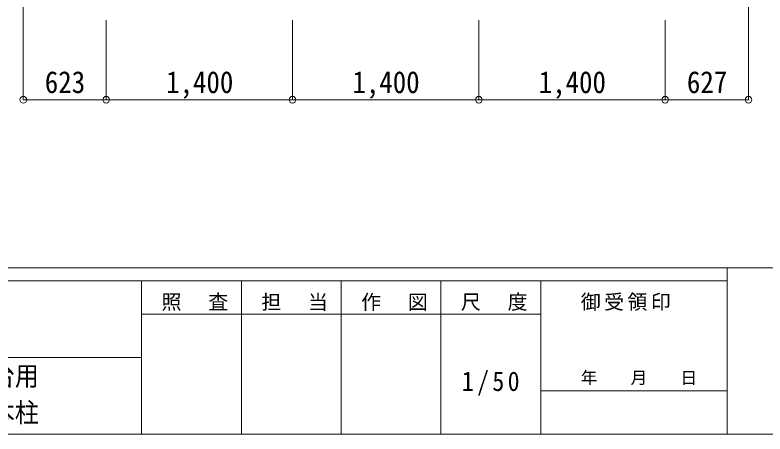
# Model space of a CAD drawing. Units: millimetres at full size, sheet at 1:50. Extents: x -14053 to 14053, y -9700 to 9700.
# Drawn here: x 3551 to 9187, y -9700 to -6551 of the extents above; entities that cross this region are included whole.
import ezdxf
from ezdxf.enums import TextEntityAlignment as Align

# ---------------------------------------------------------------- set-up
doc = ezdxf.new("R2010")
doc.units = ezdxf.units.MM
doc.header["$LTSCALE"] = 50
doc.header["$PDMODE"] = 32
doc.header["$PDSIZE"] = 50
for name, color, linetype, lineweight in [('0-8_TABLE1', 6, 'Continuous', 9), ('0-F', 7, 'Continuous', 9), ('F-0', 7, 'Continuous', 9)]:
    doc.layers.add(name, color=color, linetype=linetype, lineweight=lineweight)
doc.styles.add('ＭＳ ゴシック', font='')
doc.styles.get('ＭＳ ゴシック').set_extended_font_data('MS Gothic')

msp = doc.modelspace()

# ---------------------------------------------------------------- linework, layer by layer
at = {"layer": '0-8_TABLE1'}
for p, q in [((3613.51, -7187.7), (4236.51, -7187.7)), ((4236.51, -7187.7), (5636.51, -7187.7)), ((5636.51, -7187.7), (7036.51, -7187.7)), ((7036.51, -7187.7), (8436.51, -7187.7)), ((8436.51, -7187.7), (9063.51, -7187.7))]:
    msp.add_line(p, q, dxfattribs=at)
at = {"layer": '0-F', "color": 6}
for p, q in [((3613.51, -7187.7), (3613.51, -6087.7)), ((9063.51, -7187.7), (9063.51, -6087.7)), ((4236.51, -7187.7), (4236.51, -6589.7)), ((5636.51, -7187.7), (5636.51, -6589.7)), ((7036.51, -7187.7), (7036.51, -6589.7)), ((8436.51, -7187.7), (8436.51, -6589.7))]:
    msp.add_line(p, q, dxfattribs=at)
for p in [(3613.51, -7187.7), (4236.51, -7187.7), (5636.51, -7187.7), (7036.51, -7187.7), (8436.51, -7187.7), (9063.51, -7187.7)]:
    msp.add_point(p, dxfattribs=at)
at = {"layer": 'F-0', "color": 5, "lineweight": 5}
for p, q in [((-14053.43, -8450), (13346.57, -8450)), ((8901.98, -8450), (8901.98, -9700)), ((-14053.43, -8550), (8901.98, -8550)), ((4501.97, -8550), (4501.97, -9700)), ((5251.97, -8550), (5251.97, -9700)), ((6001.97, -8550), (6001.97, -9700)), ((6751.97, -8550), (6751.97, -9700)), ((7501.97, -8550), (7501.97, -9700)), ((4501.97, -8800), (7501.97, -8800)), ((-5748.03, -9125), (4501.97, -9125)), ((7501.97, -9375), (8901.98, -9375)), ((-14053.43, -9700), (13346.57, -9700))]:
    msp.add_line(p, q, dxfattribs=at)

# ---------------------------------------------------------------- texts
at = {"layer": '0-8_TABLE1', "color": 7, "style": 'ＭＳ ゴシック', "width": 0.9}
for s, p in [('623', (3775.01, -7187.7)), ('1,400', (4686.51, -7187.7)), ('1,400', (6086.51, -7187.7)), ('1,400', (7486.51, -7187.7)), ('627', (8600.01, -7187.7))]:
    msp.add_text(s, height=165, dxfattribs=at).set_placement(p, align=Align.BOTTOM_LEFT)
at = {"layer": 'F-0', "style": 'ＭＳ ゴシック', "width": 0.9}
for s, p in [('積雪100cm仕様\u3000基本セット\u30003台用', (851.97, -9380.76)), ('W80-L55\u3000セミハイルーフ柱\u30008本柱', (851.97, -9656.45))]:
    msp.add_text(s, height=146.6, dxfattribs=at).set_placement(p, align=Align.BOTTOM_LEFT)
at = {"layer": 'F-0', "style": 'ＭＳ ゴシック'}
msp.add_text('年\u3000\u3000月\u3000\u3000日', height=91.64, dxfattribs=at).set_placement((7801.98, -9350), align=Align.BOTTOM_LEFT)
at = {"layer": 'F-0', "attachment_point": 7, "style": 'ＭＳ ゴシック'}
for s, insert, char_height in [('\\T1.17;照\u3000査', (4651.98, -8775), 110), ('\\T1.17;担\u3000当', (5401.98, -8775), 110), ('\\T1.17;作\u3000図', (6151.97, -8775), 110), ('\\T1.17;尺\u3000度', (6901.98, -8775), 110), ('\\T1.17;御受領印', (7801.97, -8775), 110), ('\\T1.28;\\W0.9;1/50', (6908.22, -9412.5), 146.6)]:
    msp.add_mtext(s, dxfattribs=dict(at, insert=insert, char_height=char_height))

doc.saveas('drawing.dxf')
